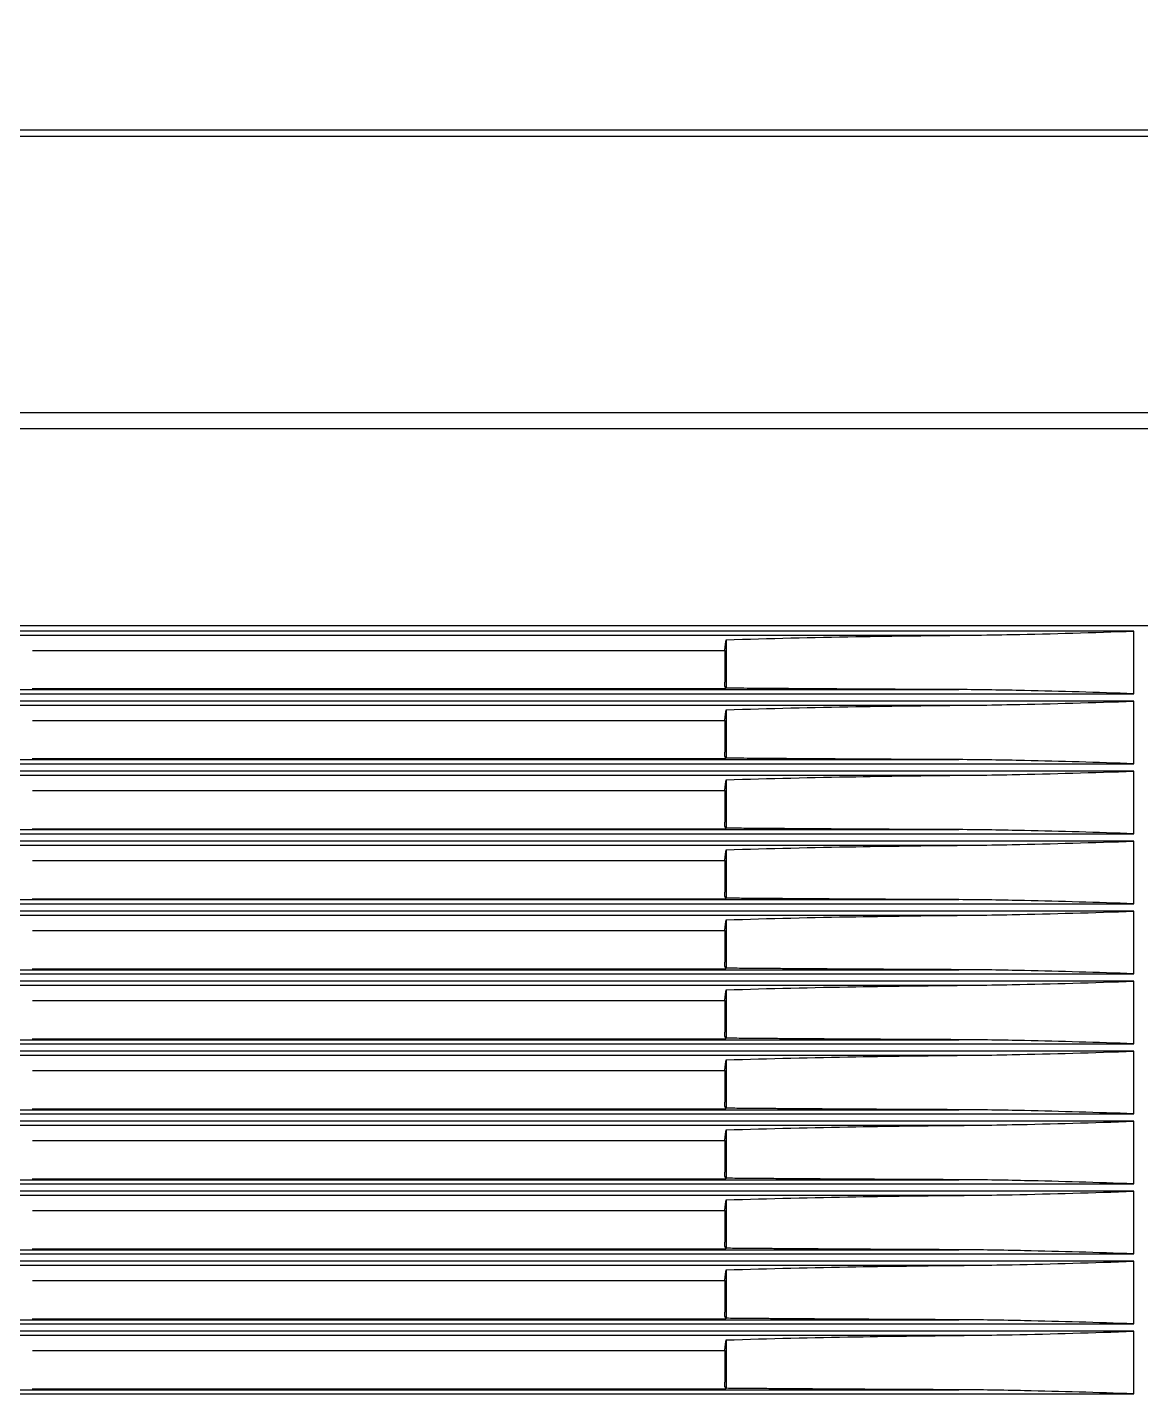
# Model space of a CAD drawing. Header units: millimetres. Extents: x -56261 to 196039, y 9480 to 100001.
# Drawn here: x 76056.1 to 76149, y 95795.2 to 95909.5 of the extents above; entities that cross this region are included whole.
import ezdxf

# ---------------------------------------------------------------- set-up
doc = ezdxf.new("R2010")
doc.units = ezdxf.units.MM
doc.set_wipeout_variables(frame=1)
doc.layers.add('SS-AIRCON', color=5, linetype='Continuous')
doc.layers.add('SS-TEXT', color=7, linetype='Continuous')

# ---------------------------------------------------------------- blocks, each defined once
blk = doc.blocks.new('I48T')
at = {"layer": 'SS-AIRCON', "color": 0, "linetype": 'Continuous'}
for p, q in [((599.9006, -86.18208), (-599.9007, -86.18208)), ((-599.9007, -86.18208), (-599.9007, -93.81793)), ((578.5326, -86.68017), (-578.5326, -86.68017)), ((-550.1007, -86.85772), (-550.0878, -86.87921)), ((-550.1007, -92.76595), (-550.1007, -86.85772)), ((-550.0878, -86.87921), (-550.0715, -86.79772)), ((-550.0737, -86.8087), (-550.0737, -86.9027)), ((-550.0737, -86.9027), (-549.9562, -87.09899)), ((-465.301, -86.79772), (-550.0715, -86.79772)), ((-549.9322, -91.46102), (-549.9322, -87.5976)), ((-465.3486, -91.46102), (-549.9322, -91.46102)), ((580.0736, -93.32954), (-580.0737, -93.32954)), ((-599.9007, -93.81793), (599.9006, -93.81793)), ((599.9006, -94.73208), (-599.9007, -94.73208)), ((-599.9007, -94.73208), (-599.9007, -102.36793)), ((578.5326, -95.23017), (-578.5326, -95.23017)), ((-550.0878, -95.42921), (-550.0715, -95.34772)), ((-550.0737, -95.3587), (-550.0737, -95.4527)), ((-465.301, -95.34772), (-550.0715, -95.34772)), ((-550.1007, -95.40772), (-550.0878, -95.42921)), ((-550.1007, -101.31595), (-550.1007, -95.40772)), ((-550.0737, -95.4527), (-549.9562, -95.64899)), ((-549.9322, -100.01102), (-549.9322, -96.1476)), ((-465.3486, -100.01102), (-549.9322, -100.01102)), ((580.0736, -101.87954), (-580.0737, -101.87954)), ((-599.9007, -102.36793), (599.9006, -102.36793)), ((599.9006, -103.28208), (-599.9007, -103.28208)), ((-599.9007, -103.28208), (-599.9007, -110.91793)), ((578.5326, -103.78017), (-578.5326, -103.78017)), ((-550.1007, -103.95772), (-550.0878, -103.97921)), ((-550.1007, -109.86595), (-550.1007, -103.95772)), ((-550.0878, -103.97921), (-550.0715, -103.89772)), ((-550.0737, -103.9087), (-550.0737, -104.0027)), ((-550.0737, -104.0027), (-549.9562, -104.19899)), ((-465.301, -103.89772), (-550.0715, -103.89772)), ((-549.9322, -108.56102), (-549.9322, -104.6976)), ((-465.3486, -108.56102), (-549.9322, -108.56102)), ((580.0736, -110.42954), (-580.0737, -110.42954)), ((-599.9007, -110.91793), (599.9006, -110.91793)), ((599.9006, -111.83208), (-599.9007, -111.83208)), ((-599.9007, -111.83208), (-599.9007, -119.46793)), ((578.5326, -112.33017), (-578.5326, -112.33017)), ((-550.1007, -112.50772), (-550.0878, -112.52921)), ((-550.1007, -118.41595), (-550.1007, -112.50772)), ((-550.0878, -112.52921), (-550.0715, -112.44772)), ((-550.0737, -112.4587), (-550.0737, -112.5527)), ((-550.0737, -112.5527), (-549.9562, -112.74899)), ((-465.301, -112.44772), (-550.0715, -112.44772)), ((-549.9322, -117.11102), (-549.9322, -113.2476)), ((-465.3486, -117.11102), (-549.9322, -117.11102)), ((-599.9007, -119.46793), (599.9006, -119.46793)), ((599.9006, -120.38208), (-599.9007, -120.38208)), ((-599.9007, -120.38208), (-599.9007, -128.01793)), ((580.0736, -118.97954), (-580.0737, -118.97954)), ((578.5326, -120.88017), (-578.5326, -120.88017)), ((-550.1007, -121.05772), (-550.0878, -121.07921)), ((-550.1007, -126.96595), (-550.1007, -121.05772)), ((-550.0878, -121.07921), (-550.0715, -120.99772)), ((-550.0737, -121.0087), (-550.0737, -121.1027)), ((-550.0737, -121.1027), (-549.9562, -121.29899)), ((-465.301, -120.99772), (-550.0715, -120.99772)), ((-549.9322, -125.66102), (-549.9322, -121.7976)), ((-465.3486, -125.66102), (-549.9322, -125.66102)), ((-599.9007, -128.01793), (599.9006, -128.01793)), ((580.0736, -127.52954), (-580.0737, -127.52954)), ((599.9006, -128.93208), (-599.9007, -128.93208)), ((-599.9007, -128.93208), (-599.9007, -136.56793)), ((578.5326, -129.43017), (-578.5326, -129.43017)), ((-550.1007, -129.60772), (-550.0878, -129.62921)), ((-550.1007, -135.51595), (-550.1007, -129.60772)), ((-550.0878, -129.62921), (-550.0715, -129.54772)), ((-550.0737, -129.5587), (-550.0737, -129.6527)), ((-550.0737, -129.6527), (-549.9562, -129.84899)), ((-465.301, -129.54772), (-550.0715, -129.54772)), ((-549.9322, -134.21102), (-549.9322, -130.3476)), ((-465.3486, -134.21102), (-549.9322, -134.21102)), ((-599.9007, -136.56793), (599.9006, -136.56793)), ((580.0736, -136.07954), (-580.0736, -136.07954)), ((599.9006, -137.48208), (-599.9007, -137.48208)), ((-599.9007, -137.48208), (-599.9007, -145.11793)), ((578.5326, -137.98017), (-578.5326, -137.98017)), ((-550.1007, -138.15772), (-550.0878, -138.17921)), ((-550.1007, -144.06595), (-550.1007, -138.15772)), ((-550.0878, -138.17921), (-550.0715, -138.09772)), ((-550.0737, -138.10871), (-550.0737, -138.2027)), ((-550.0737, -138.2027), (-549.9562, -138.39899)), ((-465.301, -138.09772), (-550.0715, -138.09772)), ((-549.9322, -142.76102), (-549.9322, -138.8976)), ((-465.3486, -142.76102), (-549.9322, -142.76102)), ((-599.9007, -145.11793), (599.9006, -145.11793)), ((580.0736, -144.62954), (-580.0736, -144.62954)), ((599.9006, -146.03208), (-599.9007, -146.03208)), ((-599.9007, -146.03208), (-599.9007, -153.66793)), ((578.5326, -146.53017), (-578.5326, -146.53017)), ((-550.1007, -146.70772), (-550.0878, -146.72921)), ((-550.1007, -152.61595), (-550.1007, -146.70772)), ((-550.0878, -146.72921), (-550.0715, -146.64772)), ((-550.0737, -146.65871), (-550.0737, -146.7527)), ((-550.0737, -146.7527), (-549.9562, -146.94899)), ((-465.301, -146.64772), (-550.0715, -146.64772)), ((-549.9322, -151.31102), (-549.9322, -147.4476)), ((-465.3486, -151.31102), (-549.9322, -151.31102)), ((-599.9007, -153.66793), (599.9006, -153.66793)), ((580.0736, -153.17954), (-580.0736, -153.17954)), ((599.9006, -154.58208), (-599.9007, -154.58208)), ((-599.9007, -154.58208), (-599.9007, -162.21793)), ((578.5326, -155.08017), (-578.5326, -155.08017)), ((-550.1007, -155.25772), (-550.0878, -155.27921)), ((-550.1007, -161.16595), (-550.1007, -155.25772)), ((-550.0878, -155.27921), (-550.0715, -155.19772)), ((-550.0737, -155.20871), (-550.0737, -155.3027)), ((-550.0737, -155.3027), (-549.9562, -155.49899)), ((-465.301, -155.19772), (-550.0715, -155.19772)), ((-549.9322, -159.86102), (-549.9322, -155.9976)), ((-465.3486, -159.86102), (-549.9322, -159.86102)), ((-599.9007, -162.21793), (599.9006, -162.21793)), ((580.0736, -161.72954), (-580.0736, -161.72954)), ((599.9006, -163.13208), (-599.9007, -163.13208)), ((-599.9007, -163.13208), (-599.9007, -170.76793)), ((578.5326, -163.63017), (-578.5326, -163.63017)), ((-550.1007, -163.80772), (-550.0878, -163.82921)), ((-550.1007, -169.71595), (-550.1007, -163.80772)), ((-550.0878, -163.82921), (-550.0715, -163.74772)), ((-550.0737, -163.75871), (-550.0737, -163.8527)), ((-550.0737, -163.8527), (-549.9562, -164.04899)), ((-465.301, -163.74772), (-550.0715, -163.74772)), ((-549.9322, -168.41102), (-549.9322, -164.5476)), ((-465.3486, -168.41102), (-549.9322, -168.41102)), ((580.0736, -170.27954), (-580.0736, -170.27954)), ((-599.9007, -170.76793), (599.9006, -170.76793)), ((599.9006, -171.68208), (-599.9007, -171.68208)), ((-599.9007, -171.68208), (-599.9007, -179.31793)), ((578.5326, -172.18017), (-578.5326, -172.18017)), ((-550.0878, -172.37921), (-550.0715, -172.29772)), ((-550.0737, -172.30871), (-550.0737, -172.4027)), ((-465.301, -172.29772), (-550.0715, -172.29772)), ((-550.1007, -178.26595), (-550.1007, -172.35772)), ((-550.1007, -172.35772), (-550.0878, -172.37921)), ((-550.0737, -172.4027), (-549.9562, -172.59899)), ((-549.9322, -176.96102), (-549.9322, -173.0976)), ((-465.3486, -176.96102), (-549.9322, -176.96102)), ((580.0736, -178.82954), (-580.0736, -178.82954)), ((637.5, -180.00001), (-637.5, -180.00001)), ((-599.9007, -179.31793), (599.9006, -179.31793)), ((-637.5, -204.00742), (637.5, -204.00742)), ((-655, -240.5), (655, -240.5))]:
    blk.add_line(p, q, dxfattribs=at)
for points in [[(-578.5325, -86.68032), (-577.5686, -86.684, -0.000041933), (-576.6057, -86.68783, -0.000042086), (-575.6439, -86.69183, -0.000042125), (-574.6832, -86.69599, -0.000042028), (-573.7237, -86.7003, -0.000041986), (-572.7652, -86.70477, -0.000041953), (-571.8078, -86.70939, -0.000041932), (-570.8515, -86.71417, -0.000041882), (-569.8964, -86.71911, -0.000041858), (-568.9423, -86.7242, -0.00004182), (-567.9894, -86.72945, -0.000041788), (-567.0376, -86.73484, -0.000041723), (-566.0869, -86.7404, -0.000041728), (-565.1374, -86.7461, -0.000041757), (-564.1888, -86.75196, -0.000041632), (-563.2417, -86.75796, -0.000041341), (-562.296, -86.76412, -0.000041669), (-561.3505, -86.77043, -0.000042454), (-560.4048, -86.77691, -0.000041248), (-559.4639, -86.7835, -0.000038518), (-558.5298, -86.7902, -0.000042422), (-557.582, -86.79717, -0.000050424), (-556.6134, -86.80448, -0.000038379), (-555.7046, -86.81142, -0.000013423), (-554.8837, -86.81778, -0.000053855), (-553.8319, -86.82627, -0.000092536), (-552.2155, -86.83977, -0.000045406), (-550.1006, -86.8577, -0.000024142)], [(-549.9321, -91.46116), (-549.9373, -91.51042, -0.000320044), (-549.9426, -91.55933, -0.000323273), (-549.9479, -91.60789, -0.000329169), (-549.9532, -91.6561, -0.00033789), (-549.9585, -91.70393, -0.000346083), (-549.9639, -91.75141, -0.000354063), (-549.9693, -91.7985, -0.000362386), (-549.9747, -91.84522, -0.000371316), (-549.9802, -91.89155, -0.000380451), (-549.9857, -91.9375, -0.000390057), (-549.9912, -91.98305, -0.000399786), (-549.9967, -92.0282, -0.000409888), (-550.0022, -92.07294, -0.000420833), (-550.0078, -92.11728, -0.000432833), (-550.0134, -92.16119, -0.000443234), (-550.0191, -92.20469, -0.000452376), (-550.0247, -92.24773, -0.00046902), (-550.0304, -92.29038, -0.000492566), (-550.0361, -92.33265, -0.000491736), (-550.0418, -92.37432, -0.000470721), (-550.0476, -92.41532, -0.000536062), (-550.0534, -92.45646, -0.000663245), (-550.0594, -92.49801, -0.000516919), (-550.065, -92.53676, -0.000172538), (-550.0702, -92.57156, -0.000762598), (-550.0768, -92.61516, -0.001395364), (-550.0871, -92.6809, -0.000713174), (-550.1006, -92.76612, -0.000384288)], [(-578.5325, -95.23031), (-577.5686, -95.23399, -0.000041923), (-576.6057, -95.23783, -0.000042075), (-575.6439, -95.24182, -0.000042115), (-574.6832, -95.24598, -0.000042018), (-573.7237, -95.25029, -0.000041975), (-572.7652, -95.25476, -0.000041943), (-571.8078, -95.25939, -0.000041921), (-570.8515, -95.26417, -0.000041871), (-569.8964, -95.2691, -0.000041847), (-568.9423, -95.27419, -0.00004181), (-567.9894, -95.27944, -0.000041777), (-567.0376, -95.28484, -0.000041712), (-566.0869, -95.29039, -0.000041717), (-565.1374, -95.2961, -0.000041746), (-564.1888, -95.30195, -0.000041622), (-563.2417, -95.30796, -0.000041331), (-562.296, -95.31412, -0.000041658), (-561.3505, -95.32043, -0.000042444), (-560.4048, -95.32691, -0.000041238), (-559.4639, -95.3335, -0.000038508), (-558.5298, -95.34019, -0.000042411), (-557.582, -95.34716, -0.000050412), (-556.6134, -95.35447, -0.00003837), (-555.7046, -95.36142, -0.00001342), (-554.8837, -95.36777, -0.000053841), (-553.8319, -95.37626, -0.000092513), (-552.2155, -95.38976, -0.000045395), (-550.1006, -95.40769, -0.000024135)], [(-549.9321, -100.01115), (-549.9373, -100.06041, -0.000320057), (-549.9426, -100.10932, -0.000323286), (-549.9479, -100.15788, -0.000329184), (-549.9532, -100.20609, -0.000337905), (-549.9585, -100.25393, -0.000346099), (-549.9639, -100.3014, -0.00035408), (-549.9693, -100.3485, -0.000362404), (-549.9747, -100.39522, -0.000371335), (-549.9802, -100.44155, -0.000380471), (-549.9857, -100.4875, -0.000390078), (-549.9912, -100.53304, -0.000399809), (-549.9967, -100.5782, -0.000409912), (-550.0022, -100.62294, -0.000420857), (-550.0078, -100.66727, -0.000432859), (-550.0134, -100.71119, -0.000443262), (-550.0191, -100.75468, -0.000452405), (-550.0247, -100.79772, -0.000469051), (-550.0304, -100.84038, -0.000492599), (-550.0361, -100.88264, -0.000491771), (-550.0418, -100.92432, -0.000470755), (-550.0476, -100.96531, -0.000536102), (-550.0534, -101.00646, -0.000663295), (-550.0594, -101.04801, -0.00051696), (-550.065, -101.08675, -0.000172552), (-550.0702, -101.12155, -0.00076266), (-550.0768, -101.16516, -0.001395484), (-550.0871, -101.23089, -0.000713239), (-550.1006, -101.31611, -0.000384324)], [(-578.5325, -103.7803), (-577.5686, -103.78398, -0.000041912), (-576.6057, -103.78782, -0.000042065), (-575.6439, -103.79182, -0.000042104), (-574.6832, -103.79597, -0.000042007), (-573.7237, -103.80029, -0.000041965), (-572.7652, -103.80475, -0.000041932), (-571.8078, -103.80938, -0.000041911), (-570.8515, -103.81416, -0.000041861), (-569.8964, -103.8191, -0.000041837), (-568.9423, -103.82419, -0.000041799), (-567.9894, -103.82944, -0.000041767), (-567.0376, -103.83483, -0.000041702), (-566.0869, -103.84039, -0.000041707), (-565.1373, -103.84609, -0.000041736), (-564.1888, -103.85195, -0.000041611), (-563.2417, -103.85796, -0.00004132), (-562.296, -103.86411, -0.000041648), (-561.3505, -103.87042, -0.000042433), (-560.4048, -103.8769, -0.000041228), (-559.4639, -103.88349, -0.000038498), (-558.5298, -103.89019, -0.000042401), (-557.582, -103.89716, -0.000050399), (-556.6134, -103.90446, -0.00003836), (-555.7046, -103.91141, -0.000013417), (-554.8837, -103.91776, -0.000053828), (-553.8319, -103.92625, -0.00009249), (-552.2155, -103.93975, -0.000045383), (-550.1006, -103.95768, -0.000024129)], [(-549.9321, -108.56114), (-549.9373, -108.6104, -0.000320071), (-549.9426, -108.65932, -0.0003233), (-549.9479, -108.70787, -0.000329198), (-549.9532, -108.75608, -0.00033792), (-549.9585, -108.80392, -0.000346115), (-549.9639, -108.8514, -0.000354097), (-549.9693, -108.89849, -0.000362422), (-549.9747, -108.94521, -0.000371353), (-549.9802, -108.99154, -0.000380491), (-549.9857, -109.03749, -0.000390099), (-549.9912, -109.08304, -0.000399831), (-549.9967, -109.12819, -0.000409935), (-550.0022, -109.17293, -0.000420882), (-550.0078, -109.21727, -0.000432885), (-550.0134, -109.26118, -0.00044329), (-550.0191, -109.30468, -0.000452434), (-550.0247, -109.34772, -0.000469081), (-550.0304, -109.39037, -0.000492633), (-550.0361, -109.43264, -0.000491805), (-550.0418, -109.47431, -0.000470789), (-550.0476, -109.51531, -0.000536141), (-550.0534, -109.55645, -0.000663346), (-550.0594, -109.598, -0.000517001), (-550.065, -109.63675, -0.000172566), (-550.0702, -109.67155, -0.000762722), (-550.0768, -109.71515, -0.001395603), (-550.0871, -109.78088, -0.000713303), (-550.1006, -109.86611, -0.000384359)], [(-578.5325, -112.33029), (-577.5686, -112.33397, -0.000041902), (-576.6057, -112.33781, -0.000042054), (-575.6439, -112.34181, -0.000042093), (-574.6832, -112.34596, -0.000041997), (-573.7237, -112.35028, -0.000041954), (-572.7652, -112.35475, -0.000041922), (-571.8078, -112.35938, -0.0000419), (-570.8515, -112.36416, -0.00004185), (-569.8964, -112.36909, -0.000041826), (-568.9423, -112.37418, -0.000041789), (-567.9894, -112.37943, -0.000041756), (-567.0376, -112.38483, -0.000041691), (-566.0869, -112.39038, -0.000041696), (-565.1373, -112.39609, -0.000041726), (-564.1888, -112.40195, -0.000041601), (-563.2417, -112.40795, -0.00004131), (-562.296, -112.41411, -0.000041637), (-561.3505, -112.42042, -0.000042422), (-560.4048, -112.4269, -0.000041217), (-559.4639, -112.43349, -0.000038489), (-558.5298, -112.44018, -0.00004239), (-557.582, -112.44715, -0.000050386), (-556.6134, -112.45446, -0.000038351), (-555.7046, -112.46141, -0.000013413), (-554.8837, -112.46776, -0.000053814), (-553.8319, -112.47625, -0.000092467), (-552.2155, -112.48974, -0.000045372), (-550.1006, -112.50767, -0.000024123)], [(-549.9321, -117.11113), (-549.9373, -117.16039, -0.000320084), (-549.9426, -117.20931, -0.000323314), (-549.9479, -117.25787, -0.000329213), (-549.9532, -117.30608, -0.000337936), (-549.9585, -117.35391, -0.000346131), (-549.9639, -117.40139, -0.000354114), (-549.9693, -117.44848, -0.00036244), (-549.9747, -117.49521, -0.000371372), (-549.9802, -117.54154, -0.000380511), (-549.9857, -117.58749, -0.00039012), (-549.9912, -117.63304, -0.000399853), (-549.9967, -117.67819, -0.000409959), (-550.0022, -117.72293, -0.000420907), (-550.0078, -117.76726, -0.000432911), (-550.0134, -117.81118, -0.000443317), (-550.0191, -117.85467, -0.000452463), (-550.0247, -117.89771, -0.000469112), (-550.0304, -117.94037, -0.000492666), (-550.0361, -117.98263, -0.000491839), (-550.0418, -118.02431, -0.000470823), (-550.0476, -118.0653, -0.000536181), (-550.0534, -118.10645, -0.000663396), (-550.0594, -118.148, -0.000517041), (-550.065, -118.18674, -0.00017258), (-550.0702, -118.22154, -0.000762784), (-550.0768, -118.26514, -0.001395723), (-550.0871, -118.33087, -0.000713367), (-550.1006, -118.4161, -0.000384394)], [(-578.5325, -120.88028), (-577.5686, -120.88396, -0.000041891), (-576.6057, -120.8878, -0.000042044), (-575.6439, -120.8918, -0.000042083), (-574.6832, -120.89596, -0.000041986), (-573.7237, -120.90027, -0.000041944), (-572.7652, -120.90474, -0.000041911), (-571.8078, -120.90937, -0.00004189), (-570.8515, -120.91415, -0.00004184), (-569.8964, -120.91909, -0.000041816), (-568.9423, -120.92418, -0.000041778), (-567.9894, -120.92943, -0.000041746), (-567.0376, -120.93482, -0.000041681), (-566.0869, -120.94038, -0.000041686), (-565.1373, -120.94608, -0.000041715), (-564.1888, -120.95194, -0.000041591), (-563.2417, -120.95795, -0.0000413), (-562.296, -120.9641, -0.000041627), (-561.3505, -120.97041, -0.000042412), (-560.4048, -120.97689, -0.000041207), (-559.4639, -120.98348, -0.000038479), (-558.5298, -120.99018, -0.000042379), (-557.582, -120.99715, -0.000050374), (-556.6134, -121.00445, -0.000038341), (-555.7046, -121.0114, -0.00001341), (-554.8837, -121.01775, -0.000053801), (-553.8319, -121.02624, -0.000092443), (-552.2155, -121.03974, -0.000045361), (-550.1006, -121.05766, -0.000024117)], [(-549.9321, -125.66112), (-549.9373, -125.71038, -0.000320097), (-549.9426, -125.7593, -0.000323328), (-549.9479, -125.80786, -0.000329227), (-549.9532, -125.85607, -0.000337951), (-549.9585, -125.90391, -0.000346147), (-549.9639, -125.95138, -0.000354131), (-549.9693, -125.99848, -0.000362458), (-549.9747, -126.0452, -0.000371391), (-549.9802, -126.09153, -0.000380531), (-549.9857, -126.13748, -0.000390141), (-549.9912, -126.18303, -0.000399875), (-549.9967, -126.22818, -0.000409982), (-550.0022, -126.27292, -0.000420932), (-550.0078, -126.31726, -0.000432938), (-550.0134, -126.36118, -0.000443345), (-550.0191, -126.40467, -0.000452492), (-550.0247, -126.44771, -0.000469143), (-550.0304, -126.49036, -0.0004927), (-550.0361, -126.53263, -0.000491874), (-550.0418, -126.5743, -0.000470856), (-550.0476, -126.6153, -0.00053622), (-550.0534, -126.65644, -0.000663447), (-550.0594, -126.69799, -0.000517082), (-550.065, -126.73673, -0.000172593), (-550.0702, -126.77153, -0.000762846), (-550.0768, -126.81514, -0.001395843), (-550.0871, -126.88087, -0.000713431), (-550.1006, -126.96609, -0.00038443)], [(-578.5325, -129.43027), (-577.5686, -129.43396, -0.000041881), (-576.6057, -129.43779, -0.000042033), (-575.6439, -129.4418, -0.000042072), (-574.6832, -129.44595, -0.000041976), (-573.7237, -129.45027, -0.000041933), (-572.7652, -129.45474, -0.000041901), (-571.8078, -129.45936, -0.000041879), (-570.8515, -129.46415, -0.000041829), (-569.8964, -129.46908, -0.000041805), (-568.9423, -129.47417, -0.000041768), (-567.9894, -129.47942, -0.000041735), (-567.0376, -129.48482, -0.000041671), (-566.0869, -129.49037, -0.000041676), (-565.1373, -129.49608, -0.000041705), (-564.1888, -129.50194, -0.00004158), (-563.2417, -129.50794, -0.000041289), (-562.296, -129.5141, -0.000041616), (-561.3505, -129.52041, -0.000042401), (-560.4048, -129.52689, -0.000041197), (-559.4639, -129.53348, -0.000038469), (-558.5298, -129.54017, -0.000042369), (-557.582, -129.54714, -0.000050361), (-556.6134, -129.55445, -0.000038331), (-555.7046, -129.56139, -0.000013407), (-554.8837, -129.56775, -0.000053787), (-553.8319, -129.57623, -0.00009242), (-552.2155, -129.58973, -0.000045349), (-550.1006, -129.60766, -0.000024111)], [(-549.9321, -134.21111), (-549.9373, -134.26038, -0.00032011), (-549.9426, -134.30929, -0.000323342), (-549.9479, -134.35785, -0.000329242), (-549.9532, -134.40606, -0.000337966), (-549.9585, -134.4539, -0.000346164), (-549.9639, -134.50138, -0.000354148), (-549.9693, -134.54847, -0.000362476), (-549.9747, -134.5952, -0.00037141), (-549.9802, -134.64153, -0.000380551), (-549.9857, -134.68748, -0.000390162), (-549.9912, -134.73303, -0.000399898), (-549.9967, -134.77818, -0.000410006), (-550.0022, -134.82292, -0.000420956), (-550.0078, -134.86726, -0.000432964), (-550.0134, -134.91117, -0.000443373), (-550.0191, -134.95466, -0.000452521), (-550.0247, -134.9977, -0.000469174), (-550.0304, -135.04036, -0.000492733), (-550.0361, -135.08262, -0.000491908), (-550.0418, -135.1243, -0.00047089), (-550.0476, -135.16529, -0.00053626), (-550.0534, -135.20644, -0.000663497), (-550.0594, -135.24798, -0.000517122), (-550.065, -135.28673, -0.000172607), (-550.0702, -135.32153, -0.000762908), (-550.0768, -135.36513, -0.001395962), (-550.0871, -135.43086, -0.000713495), (-550.1006, -135.51608, -0.000384465)], [(-578.5325, -137.98026), (-577.5893, -137.98387, -0.000041261), (-576.6457, -137.98762, -0.000041205), (-575.7017, -137.99154, -0.000041199), (-574.7575, -137.99562, -0.000041251), (-573.8128, -137.99985, -0.000041281), (-572.8678, -138.00424, -0.000041306), (-571.9225, -138.0088, -0.000041327), (-570.9769, -138.0135, -0.000041358), (-570.031, -138.01837, -0.000041385), (-569.0847, -138.0234, -0.000041422), (-568.1381, -138.02859, -0.000041438), (-567.1912, -138.03393, -0.000041448), (-566.2441, -138.03944, -0.000041503), (-565.2966, -138.04511, -0.000041611), (-564.3486, -138.05093, -0.000041531), (-563.4007, -138.05692, -0.000041309), (-562.4529, -138.06306, -0.000041695), (-561.5037, -138.06937, -0.000042581), (-560.5529, -138.07586, -0.000041389), (-559.6057, -138.08247, -0.000038662), (-558.6639, -138.0892, -0.000042723), (-557.7066, -138.09621, -0.000051005), (-556.7267, -138.10358, -0.000038698), (-555.8065, -138.1106, -0.000013198), (-554.9745, -138.11702, -0.000054717), (-553.9054, -138.12563, -0.000094289), (-552.2582, -138.13937, -0.00004608), (-550.1006, -138.15765, -0.000024399)], [(-549.9321, -142.76111), (-549.9373, -142.81037, -0.000320124), (-549.9426, -142.85929, -0.000323355), (-549.9479, -142.90784, -0.000329256), (-549.9532, -142.95605, -0.000337982), (-549.9585, -143.00389, -0.00034618), (-549.9639, -143.05137, -0.000354165), (-549.9693, -143.09847, -0.000362494), (-549.9747, -143.14519, -0.000371429), (-549.9802, -143.19152, -0.000380571), (-549.9857, -143.23747, -0.000390183), (-549.9912, -143.28302, -0.00039992), (-549.9967, -143.32817, -0.000410029), (-550.0022, -143.37291, -0.000420981), (-550.0078, -143.41725, -0.00043299), (-550.0134, -143.46117, -0.0004434), (-550.0191, -143.50466, -0.00045255), (-550.0247, -143.5477, -0.000469205), (-550.0304, -143.59035, -0.000492766), (-550.0361, -143.63262, -0.000491942), (-550.0418, -143.67429, -0.000470924), (-550.0476, -143.71529, -0.000536299), (-550.0534, -143.75643, -0.000663547), (-550.0594, -143.79798, -0.000517163), (-550.065, -143.83672, -0.000172621), (-550.0702, -143.87152, -0.00076297), (-550.0768, -143.91512, -0.001396082), (-550.0871, -143.98085, -0.00071356), (-550.1006, -144.06607, -0.000384501)], [(-578.5325, -146.53025), (-577.5893, -146.53386, -0.00004125), (-576.6457, -146.53762, -0.000041195), (-575.7017, -146.54154, -0.000041188), (-574.7575, -146.54561, -0.00004124), (-573.8128, -146.54985, -0.00004127), (-572.8678, -146.55424, -0.000041296), (-571.9225, -146.55879, -0.000041317), (-570.9769, -146.5635, -0.000041348), (-570.031, -146.56837, -0.000041374), (-569.0847, -146.57339, -0.000041412), (-568.1381, -146.57858, -0.000041427), (-567.1912, -146.58393, -0.000041438), (-566.2441, -146.58944, -0.000041493), (-565.2966, -146.5951, -0.0000416), (-564.3486, -146.60093, -0.000041521), (-563.4007, -146.60691, -0.000041298), (-562.4529, -146.61306, -0.000041685), (-561.5037, -146.61937, -0.00004257), (-560.5529, -146.62585, -0.000041379), (-559.6057, -146.63246, -0.000038652), (-558.6639, -146.63919, -0.000042712), (-557.7066, -146.6462, -0.000050992), (-556.7267, -146.65358, -0.000038688), (-555.8065, -146.66059, -0.000013195), (-554.9745, -146.66701, -0.000054703), (-553.9054, -146.67562, -0.000094265), (-552.2582, -146.68936, -0.000046069), (-550.1006, -146.70764, -0.000024393)], [(-549.9321, -151.3111), (-549.9373, -151.36036, -0.000320137), (-549.9426, -151.40928, -0.000323369), (-549.9479, -151.45784, -0.000329271), (-549.9532, -151.50605, -0.000337997), (-549.9585, -151.55389, -0.000346196), (-549.9639, -151.60136, -0.000354182), (-549.9693, -151.64846, -0.000362512), (-549.9747, -151.69519, -0.000371448), (-549.9802, -151.74152, -0.000380591), (-549.9857, -151.78747, -0.000390204), (-549.9912, -151.83302, -0.000399942), (-549.9967, -151.87817, -0.000410053), (-550.0022, -151.92291, -0.000421006), (-550.0078, -151.96725, -0.000433016), (-550.0134, -152.01116, -0.000443428), (-550.0191, -152.05465, -0.000452579), (-550.0247, -152.0977, -0.000469236), (-550.0304, -152.14035, -0.0004928), (-550.0361, -152.18261, -0.000491977), (-550.0418, -152.22429, -0.000470958), (-550.0476, -152.26528, -0.000536339), (-550.0534, -152.30642, -0.000663598), (-550.0594, -152.34797, -0.000517204), (-550.065, -152.38672, -0.000172635), (-550.0702, -152.42152, -0.000763031), (-550.0768, -152.46512, -0.001396202), (-550.0871, -152.53084, -0.000713624), (-550.1006, -152.61606, -0.000384536)], [(-578.5325, -155.08024), (-577.5893, -155.08385, -0.00004124), (-576.6457, -155.08761, -0.000041185), (-575.7017, -155.09153, -0.000041178), (-574.7575, -155.0956, -0.00004123), (-573.8128, -155.09984, -0.00004126), (-572.8678, -155.10423, -0.000041286), (-571.9225, -155.10878, -0.000041306), (-570.9769, -155.11349, -0.000041337), (-570.031, -155.11836, -0.000041364), (-569.0847, -155.12339, -0.000041401), (-568.1381, -155.12858, -0.000041417), (-567.1912, -155.13392, -0.000041428), (-566.2441, -155.13943, -0.000041482), (-565.2966, -155.1451, -0.00004159), (-564.3486, -155.15092, -0.00004151), (-563.4007, -155.15691, -0.000041288), (-562.4529, -155.16305, -0.000041675), (-561.5037, -155.16936, -0.000042559), (-560.5529, -155.17585, -0.000041368), (-559.6057, -155.18246, -0.000038642), (-558.6639, -155.18918, -0.000042702), (-557.7066, -155.1962, -0.000050979), (-556.7267, -155.20357, -0.000038679), (-555.8065, -155.21059, -0.000013191), (-554.9745, -155.21701, -0.000054689), (-553.9054, -155.22562, -0.000094241), (-552.2582, -155.23936, -0.000046057), (-550.1006, -155.25763, -0.000024386)], [(-549.9321, -159.86109), (-549.9373, -159.91035, -0.00032015), (-549.9426, -159.95927, -0.000323383), (-549.9479, -160.00783, -0.000329286), (-549.9532, -160.05604, -0.000338012), (-549.9585, -160.10388, -0.000346212), (-549.9639, -160.15136, -0.000354199), (-549.9693, -160.19846, -0.00036253), (-549.9747, -160.24518, -0.000371467), (-549.9802, -160.29151, -0.000380611), (-549.9857, -160.33746, -0.000390225), (-549.9912, -160.38301, -0.000399964), (-549.9967, -160.42817, -0.000410076), (-550.0022, -160.4729, -0.000421031), (-550.0078, -160.51724, -0.000433042), (-550.0134, -160.56116, -0.000443455), (-550.0191, -160.60465, -0.000452608), (-550.0247, -160.64769, -0.000469267), (-550.0304, -160.69034, -0.000492833), (-550.0361, -160.73261, -0.000492011), (-550.0418, -160.77428, -0.000470991), (-550.0476, -160.81528, -0.000536378), (-550.0534, -160.85642, -0.000663648), (-550.0594, -160.89797, -0.000517244), (-550.065, -160.93671, -0.000172649), (-550.0702, -160.97151, -0.000763093), (-550.0768, -161.01511, -0.001396321), (-550.0871, -161.08083, -0.000713688), (-550.1006, -161.16605, -0.000384571)], [(-578.5325, -163.63024), (-577.5893, -163.63384, -0.00004123), (-576.6457, -163.6376, -0.000041174), (-575.7017, -163.64152, -0.000041168), (-574.7575, -163.6456, -0.00004122), (-573.8128, -163.64983, -0.00004125), (-572.8678, -163.65422, -0.000041275), (-571.9225, -163.65878, -0.000041296), (-570.9769, -163.66349, -0.000041327), (-570.031, -163.66836, -0.000041353), (-569.0847, -163.67338, -0.000041391), (-568.1381, -163.67857, -0.000041406), (-567.1912, -163.68392, -0.000041417), (-566.2441, -163.68943, -0.000041472), (-565.2966, -163.69509, -0.000041579), (-564.3486, -163.70092, -0.0000415), (-563.4007, -163.7069, -0.000041277), (-562.4529, -163.71305, -0.000041664), (-561.5037, -163.71936, -0.000042549), (-560.5529, -163.72584, -0.000041358), (-559.6057, -163.73245, -0.000038633), (-558.6639, -163.73918, -0.000042691), (-557.7066, -163.74619, -0.000050966), (-556.7267, -163.75356, -0.000038669), (-555.8065, -163.76058, -0.000013188), (-554.9745, -163.767, -0.000054675), (-553.9054, -163.77561, -0.000094218), (-552.2582, -163.78935, -0.000046046), (-550.1006, -163.80762, -0.00002438)], [(-549.9321, -168.41108), (-549.9373, -168.46034, -0.000320164), (-549.9426, -168.50926, -0.000323397), (-549.9479, -168.55782, -0.0003293), (-549.9532, -168.60603, -0.000338028), (-549.9585, -168.65387, -0.000346228), (-549.9639, -168.70135, -0.000354216), (-549.9693, -168.74845, -0.000362548), (-549.9747, -168.79517, -0.000371486), (-549.9802, -168.84151, -0.000380631), (-549.9857, -168.88746, -0.000390246), (-549.9912, -168.93301, -0.000399987), (-549.9967, -168.97816, -0.000410099), (-550.0022, -169.0229, -0.000421056), (-550.0078, -169.06724, -0.000433069), (-550.0134, -169.11115, -0.000443483), (-550.0191, -169.15465, -0.000452637), (-550.0247, -169.19769, -0.000469298), (-550.0304, -169.24034, -0.000492867), (-550.0361, -169.2826, -0.000492045), (-550.0418, -169.32428, -0.000471025), (-550.0476, -169.36527, -0.000536418), (-550.0534, -169.40641, -0.000663699), (-550.0594, -169.44796, -0.000517285), (-550.065, -169.4867, -0.000172662), (-550.0702, -169.5215, -0.000763155), (-550.0768, -169.5651, -0.001396441), (-550.0871, -169.63083, -0.000713752), (-550.1006, -169.71604, -0.000384607)], [(-578.5325, -172.18023), (-577.5893, -172.18383, -0.000041219), (-576.6457, -172.18759, -0.000041164), (-575.7017, -172.19151, -0.000041157), (-574.7575, -172.19559, -0.000041209), (-573.8128, -172.19983, -0.000041239), (-572.8678, -172.20422, -0.000041265), (-571.9225, -172.20877, -0.000041286), (-570.9769, -172.21348, -0.000041317), (-570.031, -172.21835, -0.000041343), (-569.0847, -172.22338, -0.00004138), (-568.1381, -172.22857, -0.000041396), (-567.1912, -172.23391, -0.000041407), (-566.2441, -172.23942, -0.000041461), (-565.2966, -172.24509, -0.000041569), (-564.3486, -172.25092, -0.00004149), (-563.4007, -172.2569, -0.000041267), (-562.4529, -172.26304, -0.000041654), (-561.5037, -172.26935, -0.000042538), (-560.5529, -172.27584, -0.000041347), (-559.6057, -172.28245, -0.000038623), (-558.6639, -172.28917, -0.00004268), (-557.7066, -172.29619, -0.000050953), (-556.7267, -172.30356, -0.000038659), (-555.8065, -172.31057, -0.000013185), (-554.9745, -172.31699, -0.000054662), (-553.9054, -172.3256, -0.000094194), (-552.2582, -172.33934, -0.000046034), (-550.1006, -172.35761, -0.000024374)], [(-549.9321, -176.96107), (-549.9373, -177.01033, -0.000320177), (-549.9426, -177.05925, -0.000323411), (-549.9479, -177.10782, -0.000329315), (-549.9532, -177.15603, -0.000338043), (-549.9585, -177.20387, -0.000346244), (-549.9639, -177.25135, -0.000354233), (-549.9693, -177.29844, -0.000362566), (-549.9747, -177.34517, -0.000371505), (-549.9802, -177.3915, -0.000380651), (-549.9857, -177.43745, -0.000390267), (-549.9912, -177.483, -0.000400009), (-549.9967, -177.52816, -0.000410123), (-550.0022, -177.57289, -0.00042108), (-550.0078, -177.61723, -0.000433095), (-550.0134, -177.66115, -0.000443511), (-550.0191, -177.70464, -0.000452666), (-550.0247, -177.74768, -0.000469329), (-550.0304, -177.79034, -0.0004929), (-550.0361, -177.8326, -0.00049208), (-550.0418, -177.87427, -0.000471059), (-550.0476, -177.91527, -0.000536457), (-550.0534, -177.95641, -0.000663749), (-550.0594, -177.99796, -0.000517325), (-550.065, -178.0367, -0.000172676), (-550.0702, -178.0715, -0.000763217), (-550.0768, -178.11509, -0.001396561), (-550.0871, -178.18082, -0.000713817), (-550.1006, -178.26603, -0.000384642)]]:
    blk.add_lwpolyline(points, format="xyb", dxfattribs=at)
for points, knots in [([(-599.9008, -86.18193), (-595.4494, -86.333), (-588.3253, -86.54471), (-581.2034, -86.67018), (-578.5325, -86.68032)], [0, 0, 0, 0, 0.013361553, 0.021380954, 0.021380954, 0.021380954, 0.021380954]), ([(-580.0735, -93.32956), (-581.7259, -93.34392), (-588.334, -93.45305), (-594.9441, -93.6544), (-599.9008, -93.81799)], [0, 0, 0, 0, 0.0049607361, 0.019838589, 0.019838589, 0.019838589, 0.019838589]), ([(-550.1006, -92.76612), (-555.3719, -92.93507), (-560.6514, -93.05701), (-570.6464, -93.23071), (-575.3581, -93.2885), (-580.0735, -93.32956)], [0, 0, 0, 0, 0.52898551, 0.52898551, 1, 1, 1, 1]), ([(-599.9008, -94.73192), (-595.4494, -94.883), (-588.3253, -95.09471), (-581.2034, -95.22018), (-578.5325, -95.23031)], [0, 0, 0, 0, 0.013361554, 0.021380955, 0.021380955, 0.021380955, 0.021380955]), ([(-580.0735, -101.87955), (-581.7259, -101.89392), (-588.334, -102.00305), (-594.9441, -102.2044), (-599.9008, -102.36798)], [0, 0, 0, 0, 0.0049607362, 0.019838589, 0.019838589, 0.019838589, 0.019838589]), ([(-550.1006, -101.31611), (-555.3719, -101.48507), (-560.6514, -101.60701), (-570.6464, -101.78071), (-575.3581, -101.8385), (-580.0735, -101.87955)], [0, 0, 0, 0, 0.5289855, 0.5289855, 1, 1, 1, 1]), ([(-599.9008, -103.28192), (-595.4494, -103.433), (-588.3253, -103.64471), (-581.2034, -103.77018), (-578.5325, -103.7803)], [0, 0, 0, 0, 0.013361554, 0.021380955, 0.021380955, 0.021380955, 0.021380955]), ([(-580.0735, -110.42954), (-581.7259, -110.44392), (-588.334, -110.55305), (-594.9441, -110.7544), (-599.9008, -110.91797)], [0, 0, 0, 0, 0.0049607363, 0.01983859, 0.01983859, 0.01983859, 0.01983859]), ([(-550.1006, -109.86611), (-555.3719, -110.03507), (-560.6514, -110.15701), (-570.6464, -110.33071), (-575.3581, -110.3885), (-580.0735, -110.42954)], [0, 0, 0, 0, 0.5289855, 0.5289855, 1, 1, 1, 1]), ([(-599.9008, -111.83191), (-595.4494, -111.983), (-588.3253, -112.19471), (-581.2034, -112.32018), (-578.5325, -112.33029)], [0, 0, 0, 0, 0.013361554, 0.021380956, 0.021380956, 0.021380956, 0.021380956]), ([(-550.1006, -118.4161), (-555.3719, -118.58507), (-560.6514, -118.70701), (-570.6464, -118.88071), (-575.3581, -118.9385), (-580.0735, -118.97953)], [0, 0, 0, 0, 0.52898549, 0.52898549, 1, 1, 1, 1]), ([(-580.0735, -118.97953), (-581.7259, -118.99392), (-588.334, -119.10305), (-594.9441, -119.3044), (-599.9008, -119.46796)], [0, 0, 0, 0, 0.0049607366, 0.01983859, 0.01983859, 0.01983859, 0.01983859]), ([(-599.9008, -120.38225), (-595.4494, -120.533), (-588.3253, -120.74471), (-581.2034, -120.87018), (-578.5325, -120.88028)], [0, 0, 0, 0, 0.013361554, 0.021380956, 0.021380956, 0.021380956, 0.021380956]), ([(-550.1006, -126.96609), (-555.3719, -127.13507), (-560.6514, -127.25701), (-570.6464, -127.43071), (-575.3581, -127.4885), (-580.0735, -127.52952)], [0, 0, 0, 0, 0.52898548, 0.52898548, 1, 1, 1, 1]), ([(-580.0735, -127.52952), (-581.7259, -127.54392), (-588.334, -127.65305), (-594.9441, -127.8544), (-599.9008, -128.01795)], [0, 0, 0, 0, 0.0049607367, 0.019838591, 0.019838591, 0.019838591, 0.019838591]), ([(-599.9008, -128.93224), (-595.4494, -129.083), (-588.3253, -129.29471), (-581.2034, -129.42018), (-578.5325, -129.43027)], [0, 0, 0, 0, 0.013361555, 0.021380956, 0.021380956, 0.021380956, 0.021380956]), ([(-550.1006, -135.51608), (-555.3719, -135.68507), (-560.6514, -135.80701), (-570.6464, -135.98071), (-575.3581, -136.0385), (-580.0735, -136.07951)], [0, 0, 0, 0, 0.52898548, 0.52898548, 1, 1, 1, 1]), ([(-580.0735, -136.07951), (-581.7259, -136.09392), (-588.334, -136.20305), (-594.9441, -136.4044), (-599.9008, -136.56794)], [0, 0, 0, 0, 0.0049607368, 0.019838591, 0.019838591, 0.019838591, 0.019838591]), ([(-599.9008, -137.48224), (-595.4494, -137.633), (-588.3253, -137.84471), (-581.2034, -137.97018), (-578.5325, -137.98026)], [0, 0, 0, 0, 0.013361555, 0.021380957, 0.021380957, 0.021380957, 0.021380957]), ([(-580.0735, -144.6295), (-581.7259, -144.64392), (-588.334, -144.75305), (-594.9441, -144.9544), (-599.9008, -145.11793)], [0, 0, 0, 0, 0.0049607369, 0.019838591, 0.019838591, 0.019838591, 0.019838591]), ([(-550.1006, -144.06607), (-555.3719, -144.23507), (-560.6514, -144.35701), (-570.6464, -144.53071), (-575.3581, -144.5885), (-580.0735, -144.6295)], [0, 0, 0, 0, 0.52898547, 0.52898547, 1, 1, 1, 1]), ([(-599.9008, -146.03223), (-595.4494, -146.183), (-588.3253, -146.39471), (-581.2034, -146.52018), (-578.5325, -146.53025)], [0, 0, 0, 0, 0.013361555, 0.021380957, 0.021380957, 0.021380957, 0.021380957]), ([(-580.0735, -153.1795), (-581.7259, -153.19392), (-588.334, -153.30305), (-594.9441, -153.5044), (-599.9008, -153.66792)], [0, 0, 0, 0, 0.004960737, 0.019838592, 0.019838592, 0.019838592, 0.019838592]), ([(-550.1006, -152.61606), (-555.3719, -152.78507), (-560.6514, -152.90701), (-570.6464, -153.08071), (-575.3581, -153.1385), (-580.0735, -153.1795)], [0, 0, 0, 0, 0.52898546, 0.52898546, 1, 1, 1, 1]), ([(-599.9008, -154.58222), (-595.4494, -154.733), (-588.3253, -154.94471), (-581.2034, -155.07018), (-578.5325, -155.08024)], [0, 0, 0, 0, 0.013361555, 0.021380958, 0.021380958, 0.021380958, 0.021380958]), ([(-580.0735, -161.72949), (-581.7259, -161.74392), (-588.334, -161.85305), (-594.9441, -162.0544), (-599.9008, -162.21792)], [0, 0, 0, 0, 0.004960737, 0.019838592, 0.019838592, 0.019838592, 0.019838592]), ([(-550.1006, -161.16605), (-555.3719, -161.33507), (-560.6514, -161.45701), (-570.6464, -161.63071), (-575.3581, -161.6885), (-580.0735, -161.72949)], [0, 0, 0, 0, 0.52898546, 0.52898546, 1, 1, 1, 1]), ([(-599.9008, -163.13221), (-595.4494, -163.283), (-588.3253, -163.49471), (-581.2034, -163.62018), (-578.5325, -163.63024)], [0, 0, 0, 0, 0.013361556, 0.021380958, 0.021380958, 0.021380958, 0.021380958]), ([(-580.0735, -170.27948), (-581.7259, -170.29392), (-588.334, -170.40305), (-594.9441, -170.6044), (-599.9008, -170.76791)], [0, 0, 0, 0, 0.0049607371, 0.019838593, 0.019838593, 0.019838593, 0.019838593]), ([(-550.1006, -169.71604), (-555.3719, -169.88507), (-560.6514, -170.00701), (-570.6464, -170.18071), (-575.3581, -170.2385), (-580.0735, -170.27948)], [0, 0, 0, 0, 0.52898545, 0.52898545, 1, 1, 1, 1]), ([(-599.9008, -171.6822), (-595.4494, -171.833), (-588.3253, -172.04471), (-581.2034, -172.17018), (-578.5325, -172.18023)], [0, 0, 0, 0, 0.013361556, 0.021380959, 0.021380959, 0.021380959, 0.021380959]), ([(-580.0735, -178.82947), (-581.7259, -178.84392), (-588.334, -178.95305), (-594.9441, -179.1544), (-599.9008, -179.3179)], [0, 0, 0, 0, 0.0049607372, 0.019838593, 0.019838593, 0.019838593, 0.019838593]), ([(-550.1006, -178.26603), (-555.3719, -178.43507), (-560.6514, -178.55701), (-570.6464, -178.73071), (-575.3581, -178.7885), (-580.0735, -178.82947)], [0, 0, 0, 0, 0.52898544, 0.52898544, 1, 1, 1, 1])]:
    blk.add_open_spline(points, degree=3, knots=knots, dxfattribs=at)
for points in [[(-549.9563, -87.09907), (-549.9423, -87.12268), (-549.9323, -87.33533), (-549.9321, -87.59745)], [(-549.9563, -95.64906), (-549.9423, -95.67268), (-549.9323, -95.88533), (-549.9321, -96.14744)], [(-549.9563, -104.19905), (-549.9423, -104.22268), (-549.9323, -104.43533), (-549.9321, -104.69744)], [(-549.9563, -112.74904), (-549.9423, -112.77268), (-549.9323, -112.98533), (-549.9321, -113.24743)], [(-549.9563, -121.29903), (-549.9423, -121.32268), (-549.9323, -121.53533), (-549.9321, -121.79777)], [(-549.9563, -129.84903), (-549.9423, -129.87268), (-549.9323, -130.08533), (-549.9321, -130.34776)], [(-549.9563, -138.39902), (-549.9423, -138.42268), (-549.9323, -138.63533), (-549.9321, -138.89775)], [(-549.9563, -146.94901), (-549.9423, -146.97268), (-549.9323, -147.18533), (-549.9321, -147.44775)], [(-549.9563, -155.499), (-549.9423, -155.52268), (-549.9323, -155.73533), (-549.9321, -155.99774)], [(-549.9563, -164.04899), (-549.9423, -164.07268), (-549.9323, -164.28533), (-549.9321, -164.54773)], [(-549.9563, -172.59898), (-549.9423, -172.62268), (-549.9323, -172.83533), (-549.9321, -173.09772)], [(-655.0001, -205.97814), (-436.6672, -205.97818), (-218.3336, -205.97818), (-0.0001, -205.97814)], [(-0.0001, -239.75864), (-218.3334, -239.75869), (-436.6667, -239.75869), (-655.0001, -239.75864)]]:
    blk.add_open_spline(points, degree=3, dxfattribs=at)
blk = doc.blocks.new('A$C43DE16F2')
blk.add_wipeout([(0, 14550), (0, 0), (29100, 0), (29100, 14550)]).dxf.layer = 'SS-TEXT'
at = {"layer": 'SS-TEXT', "linetype": 'Continuous', "xscale": 1.577261091527505, "yscale": 1.577261091527505, "zscale": 1.577261091527505, "rotation": 180}
blk.add_blockref('I48T', (11081.92, 7128.46), dxfattribs=at)

msp = doc.modelspace()

# ---------------------------------------------------------------- block references
at = {"layer": 'SS-TEXT', "xscale": 0.4331186193392458, "yscale": 0.4331186193392458, "zscale": 0.4331186193392458}
msp.add_blockref('A$C43DE16F2', (70938.86, 92649.19), dxfattribs=at)

doc.saveas('drawing.dxf')
